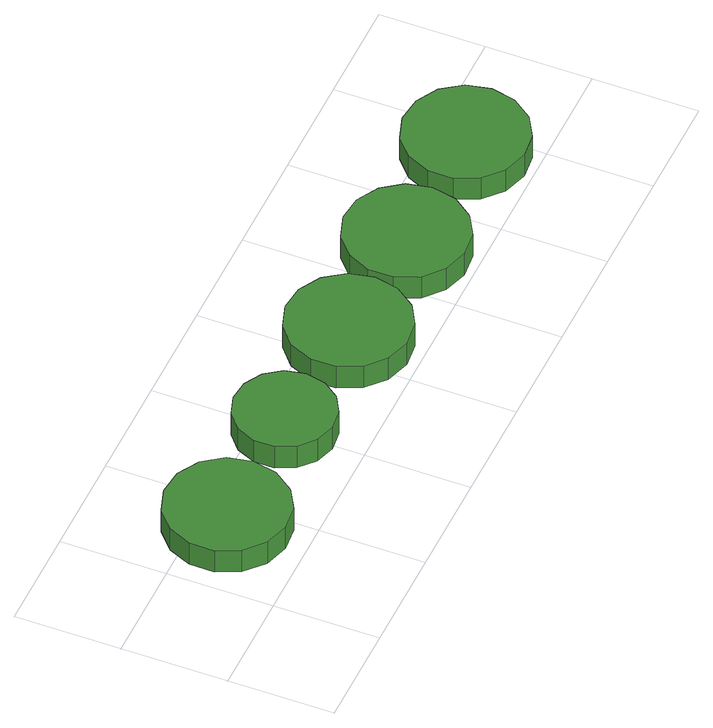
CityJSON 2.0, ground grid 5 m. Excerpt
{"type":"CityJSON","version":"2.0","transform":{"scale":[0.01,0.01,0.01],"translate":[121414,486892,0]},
"CityObjects":{
"tree1":{"type":"SolitaryVegetationObject","attributes":{"function":"something"},"geometry":[{"type":"MultiSurface","lod":"1","boundaries":[[[0,1,2,3,4,5,6,7,8,9,10,11,12,13,14]],[[15,16,17,18,19,20,21,22,23,24,25,26,27,28,29]],[[0,29,28,1]],[[1,28,27,2]],[[2,27,26,3]],[[3,26,25,4]],[[4,25,24,5]],[[5,24,23,6]],[[6,23,22,7]],[[7,22,21,8]],[[8,21,20,9]],[[9,20,19,10]],[[10,19,18,11]],[[11,18,17,12]],[[12,17,16,13]],[[13,16,15,14]],[[14,15,29,0]]]}]},
"tree2":{"type":"SolitaryVegetationObject","attributes":{"function":"something"},"geometry":[{"type":"MultiSurface","lod":"1","boundaries":[[[30,31,32,33,34,35,36,37,38,39,40,41,42,43,44]],[[45,46,47,48,49,50,51,52,53,54,55,56,57,58,59]],[[30,59,58,31]],[[31,58,57,32]],[[32,57,56,33]],[[33,56,55,34]],[[34,55,54,35]],[[35,54,53,36]],[[36,53,52,37]],[[37,52,51,38]],[[38,51,50,39]],[[39,50,49,40]],[[40,49,48,41]],[[41,48,47,42]],[[42,47,46,43]],[[43,46,45,44]],[[44,45,59,30]]]}]},
"tree3":{"type":"SolitaryVegetationObject","attributes":{"function":"something"},"geometry":[{"type":"MultiSurface","lod":"1","boundaries":[[[60,61,62,63,64,65,66,67,68,69,70,71,72,73,74]],[[75,76,77,78,79,80,81,82,83,84,85,86,87,88,89]],[[60,89,88,61]],[[61,88,87,62]],[[62,87,86,63]],[[63,86,85,64]],[[64,85,84,65]],[[65,84,83,66]],[[66,83,82,67]],[[67,82,81,68]],[[68,81,80,69]],[[69,80,79,70]],[[70,79,78,71]],[[71,78,77,72]],[[72,77,76,73]],[[73,76,75,74]],[[74,75,89,60]]]}]},
"tree4":{"type":"SolitaryVegetationObject","attributes":{"function":"something"},"geometry":[{"type":"MultiSurface","lod":"1","boundaries":[[[90,91,92,93,94,95,96,97,98,99,100,101,102,103,104]],[[105,106,107,108,109,110,111,112,113,114,115,116,117,118,119]],[[90,119,118,91]],[[91,118,117,92]],[[92,117,116,93]],[[93,116,115,94]],[[94,115,114,95]],[[95,114,113,96]],[[96,113,112,97]],[[97,112,111,98]],[[98,111,110,99]],[[99,110,109,100]],[[100,109,108,101]],[[101,108,107,102]],[[102,107,106,103]],[[103,106,105,104]],[[104,105,119,90]]]}]},
"tree5":{"type":"SolitaryVegetationObject","attributes":{"function":"something"},"geometry":[{"type":"MultiSurface","lod":"1","boundaries":[[[120,121,122,123,124,125,126,127,128,129,130,131,132,133,134]],[[135,136,137,138,139,140,141,142,143,144,145,146,147,148,149]],[[120,149,148,121]],[[121,148,147,122]],[[122,147,146,123]],[[123,146,145,124]],[[124,145,144,125]],[[125,144,143,126]],[[126,143,142,127]],[[127,142,141,128]],[[128,141,140,129]],[[129,140,139,130]],[[130,139,138,131]],[[131,138,137,132]],[[132,137,136,133]],[[133,136,135,134]],[[134,135,149,120]]]}]}
},
"vertices":[
[631,363,169],[607,480,169],[536,577,169],[433,637,169],[313,649,169],[200,612,169],[111,532,169],[62,423,169],[62,303,169],[111,194,169],[200,114,169],[313,77,169],[433,89,169],[536,149,169],[607,246,169],[607,246,40],[536,149,40],[433,89,40],[313,77,40],[200,114,40],[111,194,40],[62,303,40],[62,423,40],[111,532,40],[200,612,40],[313,649,40],[433,637,40],[536,577,40],[607,480,40],[631,363,40],
[1225,370,155],[1205,465,155],[1148,544,155],[1063,593,155],[966,603,155],[873,573,155],[801,508,155],[761,419,155],[761,321,155],[801,232,155],[873,167,155],[966,136,155],[1063,147,155],[1148,195,155],[1205,274,155],[1205,274,26],[1148,195,26],[1063,147,26],[966,136,26],[873,167,26],[801,232,26],[761,321,26],[761,419,26],[801,508,26],[873,573,26],[966,603,26],[1063,593,26],[1148,544,26],[1205,465,26],[1225,370,26],
[1891,332,147],[1866,449,147],[1796,546,147],[1692,606,147],[1573,619,147],[1459,582,147],[1370,502,147],[1322,392,147],[1322,272,147],[1370,163,147],[1459,83,147],[1573,46,147],[1692,58,147],[1796,118,147],[1866,215,147],[1866,215,18],[1796,118,18],[1692,58,18],[1573,46,18],[1459,83,18],[1370,163,18],[1322,272,18],[1322,392,18],[1370,502,18],[1459,582,18],[1573,619,18],[1692,606,18],[1796,546,18],[1866,449,18],[1891,332,18],
[2490,317,149],[2466,434,149],[2395,531,149],[2292,591,149],[2173,603,149],[2059,566,149],[1970,486,149],[1921,377,149],[1921,257,149],[1970,148,149],[2059,68,149],[2173,31,149],[2292,43,149],[2395,103,149],[2466,200,149],[2466,200,20],[2395,103,20],[2292,43,20],[2173,31,20],[2059,68,20],[1970,148,20],[1921,257,20],[1921,377,20],[1970,486,20],[2059,566,20],[2173,603,20],[2292,591,20],[2395,531,20],[2466,434,20],[2490,317,20],
[3158,324,136],[3133,441,136],[3063,538,136],[2959,597,136],[2840,610,136],[2726,573,136],[2637,493,136],[2588,384,136],[2588,264,136],[2637,154,136],[2726,74,136],[2840,37,136],[2959,50,136],[3063,110,136],[3133,207,136],[3133,207,7],[3063,110,7],[2959,50,7],[2840,37,7],[2726,74,7],[2637,154,7],[2588,264,7],[2588,384,7],[2637,493,7],[2726,573,7],[2840,610,7],[2959,597,7],[3063,538,7],[3133,441,7],[3158,324,7]
]}
